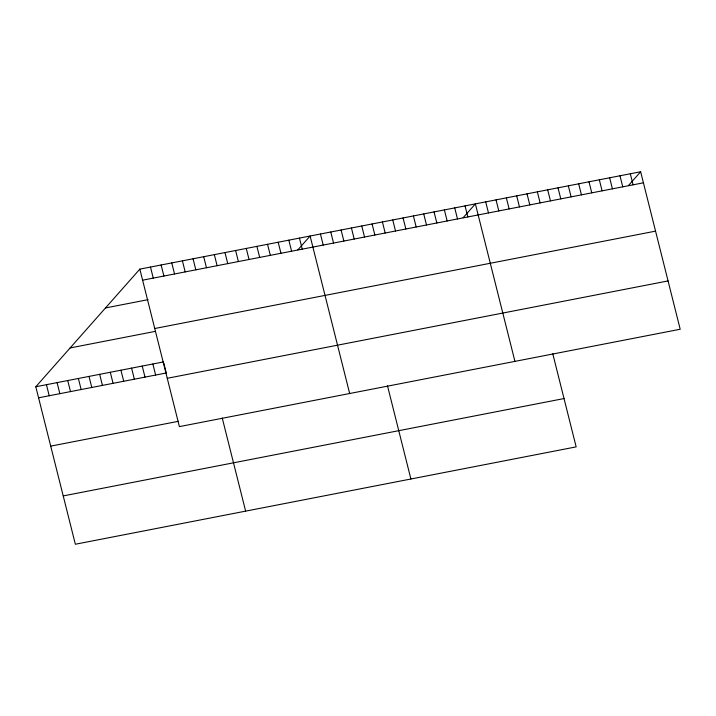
<?xml version="1.0" encoding="UTF-8"?>
<svg xmlns="http://www.w3.org/2000/svg" width="716" height="716" viewBox="0 0 716 716"><rect width="100%" height="100%" fill="white"/><g stroke="black" fill="none" stroke-linecap="round" stroke-linejoin="round"><path stroke-width="1.07" d="M552.77 353.74L576.165 446.874L75.359 544.241L35.8 386.756L139.835 269.127L640.641 171.759L680.2 329.244L179.394 426.62L139.835 269.127M297.847 249.884L310.109 236.02L349.668 393.514M463.118 217.754L475.379 203.89L514.938 361.383M628.38 185.623L640.641 171.759M142.618 280.18L643.415 182.813M105.503 307.943L148.069 299.664M154.754 328.51L655.561 231.134M70.132 347.94L155.265 331.383M35.8 386.756L163.508 361.92M38.575 397.81L166.282 372.982L163.758 362.931M167.258 378.29L668.064 280.923M50.711 446.131L178.418 421.303M63.223 495.92L564.029 398.552M630.313 173.764L633.087 184.826M619.984 175.778L622.759 186.831M609.656 177.783L612.431 188.836M599.328 179.788L602.102 190.85M589 181.801L591.774 192.855M578.671 183.806L581.446 194.868M568.334 185.82L571.117 196.873M558.006 187.825L560.789 198.878M547.677 189.829L550.461 200.892M537.349 191.843L540.124 202.897M527.021 193.848L529.795 204.901M516.692 195.862L519.467 206.915M506.364 197.867L509.139 208.92M496.036 199.871L498.81 210.934M485.708 201.885L488.482 212.938M465.051 205.895L467.825 216.957M454.714 207.909L457.497 218.962M444.385 209.913L447.169 220.976M434.057 211.927L436.841 222.98M423.729 213.932L426.503 224.985M413.4 215.937L416.175 226.999M403.072 217.95L405.847 229.004M392.744 219.955L395.518 231.008M382.416 221.969L385.19 233.022M372.087 223.974L374.862 235.027M361.759 225.979L364.534 237.041M351.431 227.992L354.205 239.046M387.508 385.87L410.895 479.004M341.093 229.997L343.877 241.05M330.765 232.002L333.549 243.064M320.437 234.016L323.22 245.069M299.467 238.088L302.241 249.15M288.825 240.164L291.6 251.218M278.184 242.232L280.958 253.285M267.542 244.299L270.317 255.352M256.901 246.367L259.675 257.42M246.259 248.434L249.034 259.496M235.618 250.502L238.392 261.564M224.976 252.578L227.751 263.631M214.335 254.645L217.109 265.699M203.693 256.713L206.468 267.766M193.052 258.78L195.826 269.843M222.237 418.001L245.633 511.135M182.401 260.848L185.184 271.91M171.759 262.924L174.543 273.977M161.118 264.992L163.901 276.045M150.476 267.059L153.26 278.112M152.866 363.996L155.641 375.05M142.224 366.064L144.999 377.117M131.583 368.131L134.357 379.185M120.932 370.199L123.716 381.252M110.291 372.266L113.074 383.329M99.649 374.343L102.433 385.396M89.008 376.41L91.791 387.463M78.366 378.478L81.15 389.531M67.725 380.545L70.499 391.598M57.083 382.613L59.858 393.675M46.442 384.68L49.216 395.742"/></g></svg>
